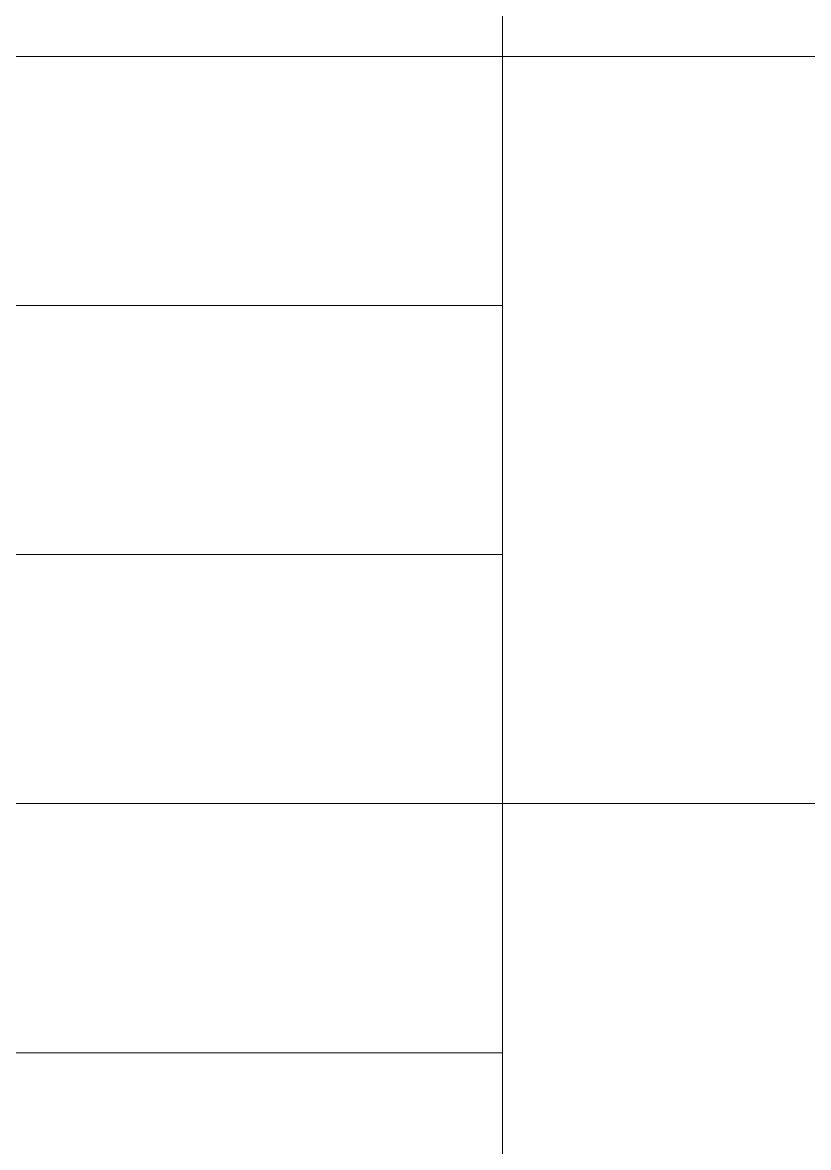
# Model space of a CAD drawing. Header units: millimetres. Extents: x 204354 to 3006910, y 96817 to 586751.
# Drawn here: x 1117407 to 1118917, y 473494 to 475656 of the extents above; entities that cross this region are included whole.
import ezdxf

# ---------------------------------------------------------------- set-up
doc = ezdxf.new("R2010")
doc.units = ezdxf.units.MM

# ---------------------------------------------------------------- blocks, each defined once
blk = doc.blocks.new('Nicat')
at = {"color": 60, "lineweight": 15}
for p, q in [((2869599, 302499), (2869599, 296999)), ((2863099, 299999), (2881599, 299999)), ((2863099, 299499), (2869599, 299499)), ((2863099, 298999), (2869599, 298999)), ((2863099, 298499), (2881599, 298499)), ((2863099, 297999), (2869599, 297999))]:
    blk.add_line(p, q, dxfattribs=at)

msp = doc.modelspace()

# ---------------------------------------------------------------- block references
at = {"xscale": 0.9570868817713122, "yscale": 0.9570868817713122, "zscale": 0.9570868817713122}
msp.add_blockref('Nicat', (-1628126.377, 188465.472), dxfattribs=at)

doc.saveas('drawing.dxf')
